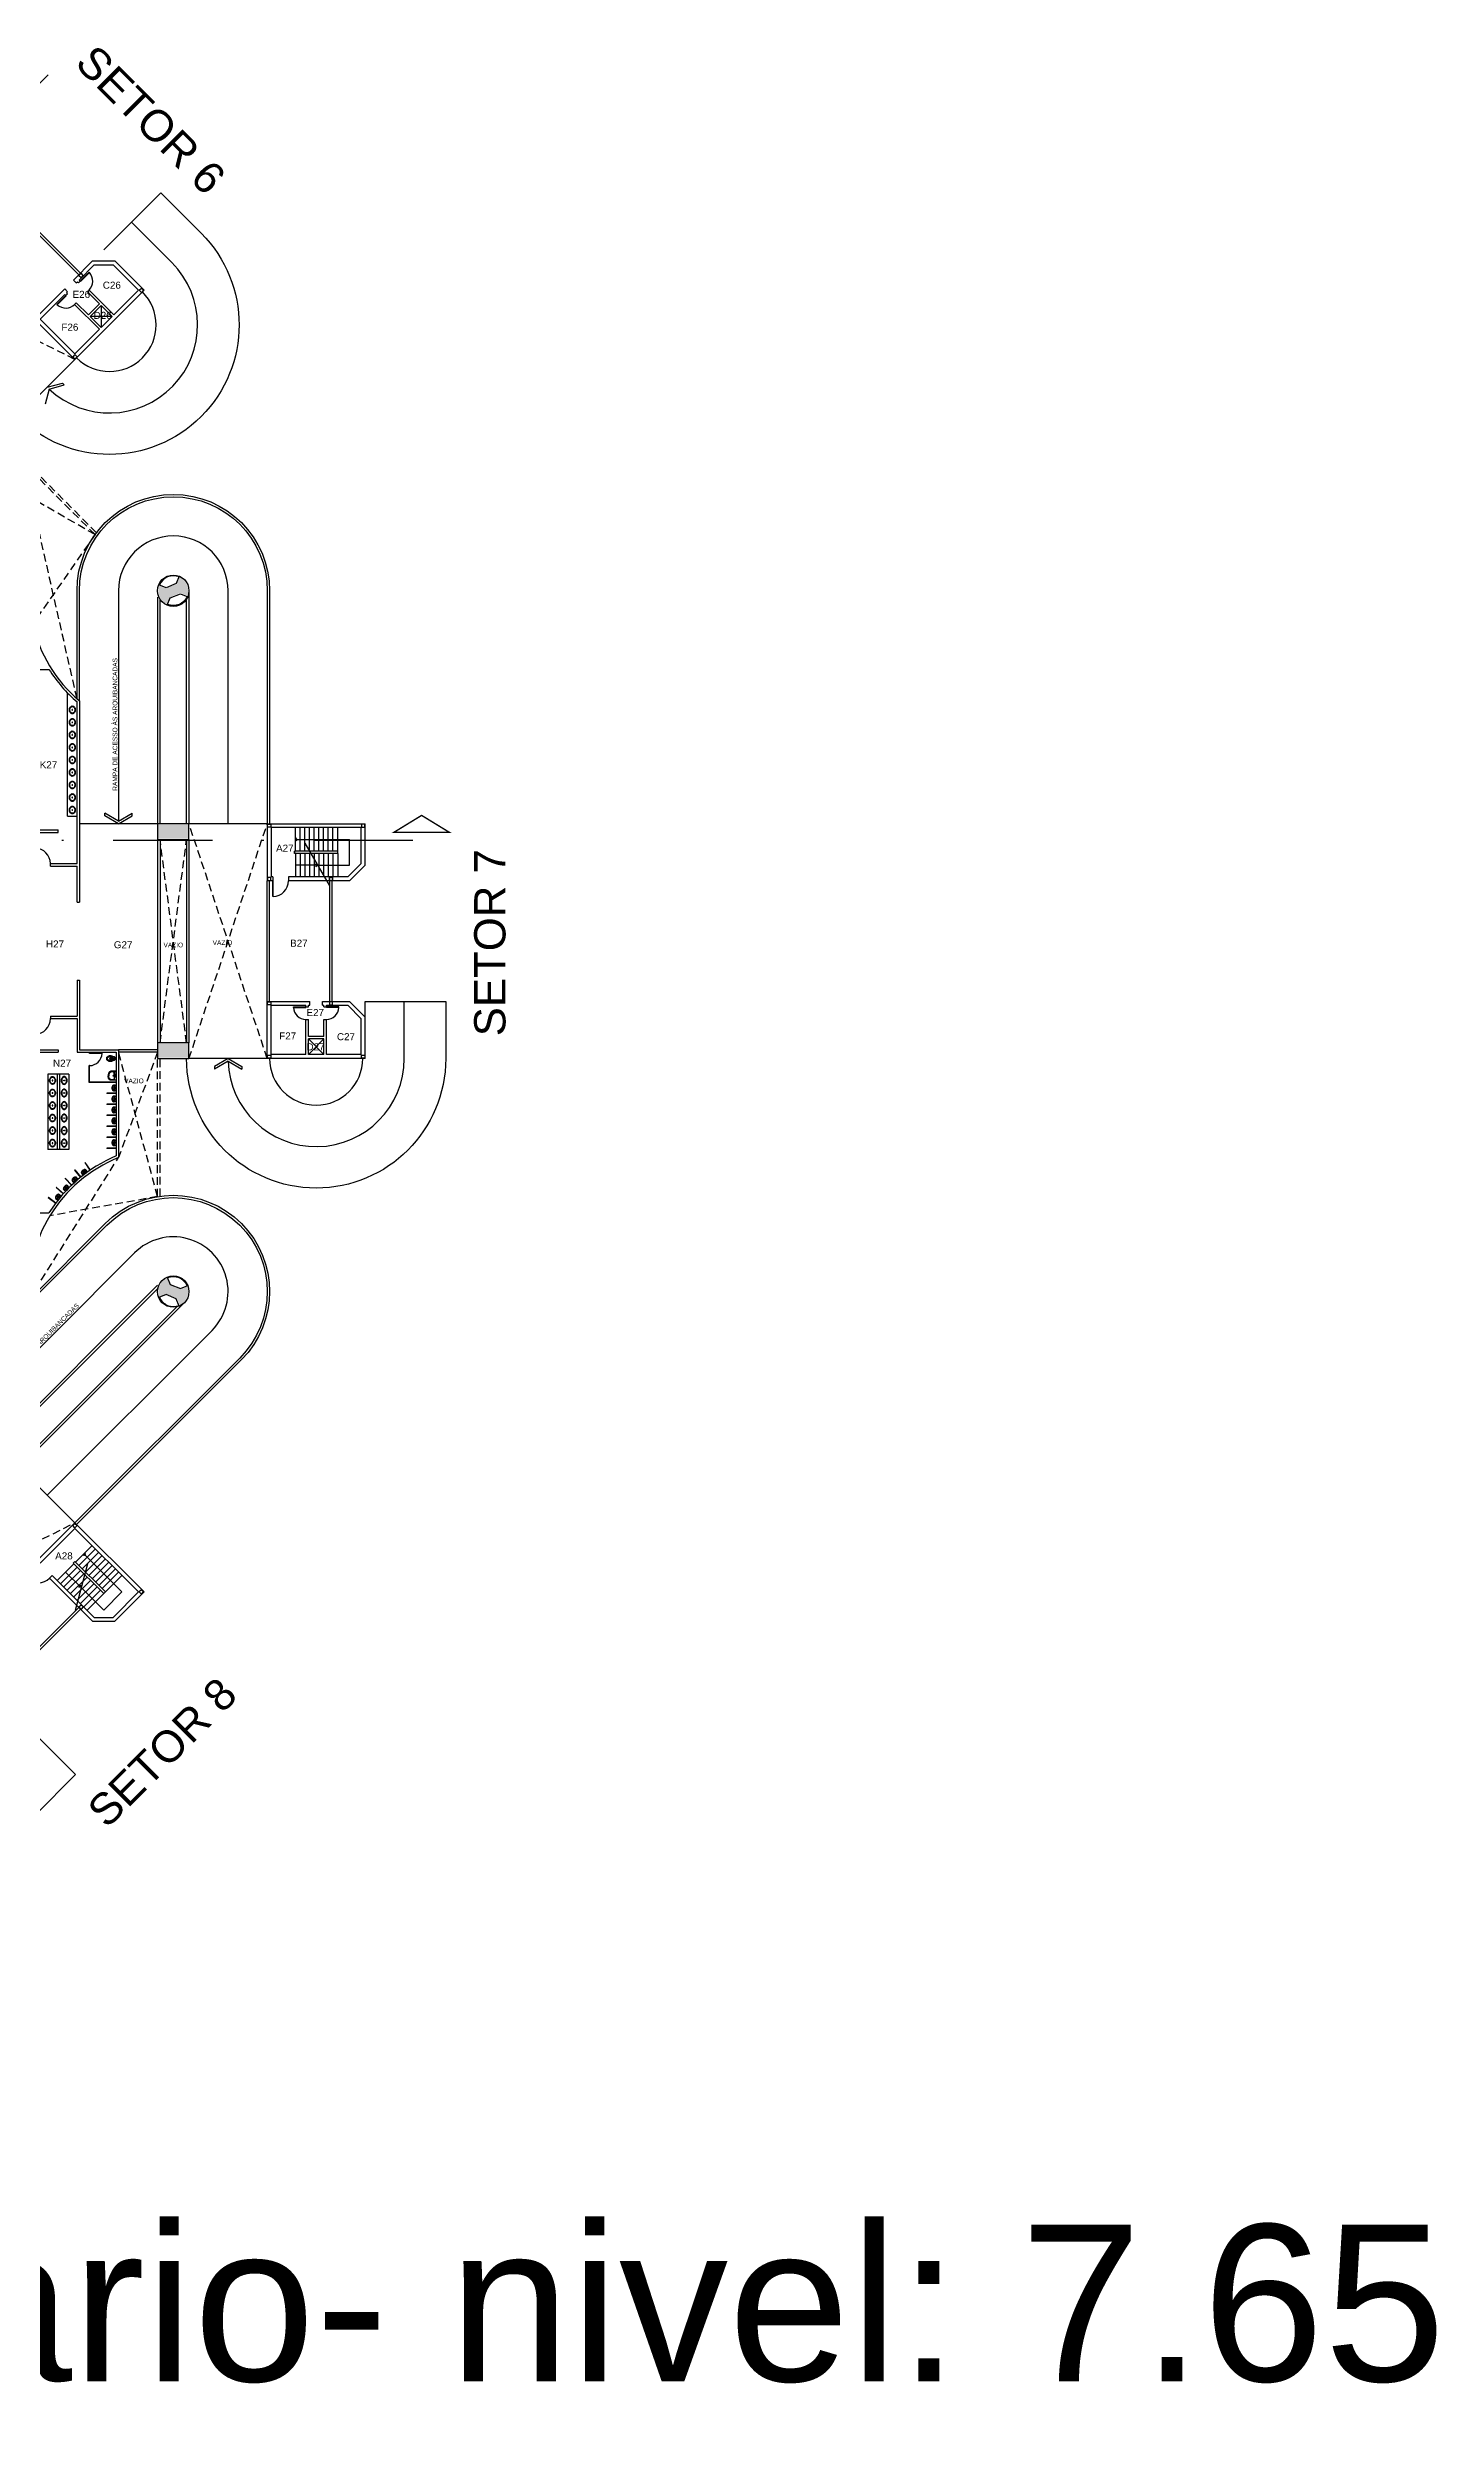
# Model space of a CAD drawing. Extents: x 964 to 1225, y -27 to 210.
# Drawn here: x 1136 to 1224.8, y 39.6 to 191.7 of the extents above; entities that cross this region are included whole.
import ezdxf

# ---------------------------------------------------------------- set-up
doc = ezdxf.new("R2010")
doc.units = 0
doc.header["$LTSCALE"] = 2
doc.linetypes.add('DASHDOT2', pattern=[12.7, 6.35, -3.175, 0, -3.175])
doc.linetypes.add('HIDDEN', pattern=[0.375, 0.25, -0.125])
for name, color, linetype in [('01', 1, 'CONTINUOUS'), ('06', 6, 'CONTINUOUS'), ('DIVISÓRIAS-ARY', 2, 'CONTINUOUS'), ('ESQUADRIA-ARY', 2, 'CONTINUOUS'), ('HACHURAS-ARY', 9, 'CONTINUOUS'), ('INDIC-CORTE-TBS', 4, 'DASHDOT2'), ('INDICAÇÕES-ARY', 2, 'CONTINUOUS'), ('L_DECA', 7, 'CONTINUOUS'), ('MOBILIÁRIO-ARY', 7, 'CONTINUOUS'), ('PAREDE-ALTA-ARY', 1, 'CONTINUOUS'), ('PAREDE-BAIXA-ARY', 2, 'CONTINUOUS'), ('PEÇAS-SANIT-ARY', 7, 'CONTINUOUS'), ('PILAR-RED-ARY', 5, 'CONTINUOUS'), ('PILARES-PRINC-ARY', 5, 'CONTINUOUS'), ('PILARES-SECUND-ARY', 5, 'CONTINUOUS'), ('RAMPA-ARY', 2, 'CONTINUOUS'), ('RAMPA-INT-ARY', 7, 'CONTINUOUS'), ('RAMPA-PROJ-ARY', 7, 'HIDDEN'), ('TEXTO-PB-COR-ARY', 12, 'CONTINUOUS'), ('TEXTOG-EP-ARY', 11, 'CONTINUOUS')]:
    doc.layers.add(name, color=color, linetype=linetype)
doc.styles.add('ARIAL', font='arial.ttf', dxfattribs={"height": 0.5})
doc.styles.add('REGUA60', font='arial.ttf')

# ---------------------------------------------------------------- blocks, each defined once
blk = doc.blocks.new('CUB01')
at = {"layer": 'L_DECA'}
blk.add_lwpolyline([(-25, -19, 0.124977), (-23, -26, 0.105809), (-17, -32, 0.086634), (-10, -36, 0.076682), (0, -37, 0.076682), (10, -36, 0.086634), (17, -32, 0.105809), (23, -26, 0.124977), (25, -19, 0.124977), (23, -12, 0.105809), (17, -5, 0.086634), (10, -1, 0.076682), (0, 0, 0.076682), (-10, -1, 0.086634), (-17, -5, 0.105809), (-23, -12, 0.124977)], format="xyb", close=True, dxfattribs=at)
at = {"layer": 'L_DECA', "color": 1}
blk.add_lwpolyline([(0, -3, 0.074123), (-8, -4, 0.084852), (-15, -7, 0.106323), (-20, -13, 0.128843), (-21, -19, 0.128843), (-20, -24, 0.106323), (-15, -30, 0.084852), (-8, -33, 0.074123), (0, -34, 0.074123), (9, -33, 0.084852), (15, -30, 0.106323), (20, -24, 0.128843), (22, -19, 0.128843), (20, -13, 0.106323), (15, -7, 0.084852), (9, -4, 0.074123)], format="xyb", close=True, dxfattribs=at)
for radius in [2.25, 1.06]:
    blk.add_circle((0, -19), radius, dxfattribs=at)
blk = doc.blocks.new('RAV10')
at = {"layer": 'L_DECA'}
blk.add_lwpolyline([(5, -13), (8, -13), (8, -13), (9, -13), (9, -13), (10, -14), (10, -14), (10, -14), (10, -14), (10, -14), (10, -14), (10, -14), (10, -14), (12, -18), (12, -18), (12, -19), (13, -19), (13, -20), (13, -20), (13, -20), (14, -21), (14, -21), (14, -22), (15, -22), (15, -23), (15, -23), (15, -24), (16, -24), (16, -24), (16, -25), (16, -26), (17, -26), (17, -27), (17, -28), (18, -29), (18, -29), (18, -30), (18, -30), (18, -31), (19, -33), (19, -34), (19, -35), (19, -36), (19, -38), (19, -39), (19, -40), (19, -40), (19, -42), (19, -43), (18, -44), (18, -46), (17, -47), (17, -48), (16, -49), (16, -50), (16, -50), (15, -51), (15, -52), (14, -53), (13, -54), (13, -55), (12, -56), (11, -56), (10, -57), (10, -57), (9, -58), (8, -59), (7, -59), (5, -60), (4, -60), (3, -60), (1, -60), (0, -61), (0, -61), (-1, -60), (-3, -60), (-4, -60), (-5, -60), (-7, -59), (-8, -59), (-9, -58), (-10, -57), (-10, -57), (-11, -56), (-12, -56), (-12, -55), (-13, -54), (-14, -53), (-15, -52), (-15, -51), (-16, -50), (-16, -50), (-16, -49), (-17, -48), (-17, -47), (-18, -46), (-18, -44), (-19, -43), (-19, -42), (-19, -40), (-19, -40), (-19, -39), (-19, -38), (-19, -36), (-19, -35), (-19, -34), (-19, -33), (-18, -31), (-18, -30), (-18, -30), (-18, -29), (-17, -29), (-17, -28), (-17, -27), (-17, -26), (-16, -26), (-16, -25), (-15, -24), (-15, -24), (-15, -24), (-15, -23), (-15, -23), (-14, -22), (-14, -22), (-14, -21), (-14, -21), (-13, -20), (-13, -20), (-13, -20), (-13, -19), (-12, -19), (-12, -18), (-10, -14), (-10, -14), (-10, -14), (-10, -14), (-10, -14), (-10, -14), (-10, -14), (-10, -14), (-10, -14), (-9, -13), (-9, -13), (-8, -13), (-5, -13)], dxfattribs=at)
at = {"layer": 'L_DECA', "color": 1}
for points in [[(12, -18), (13, -20), (13, -20), (14, -21), (14, -21), (14, -22), (14, -22), (15, -23), (15, -23), (15, -24), (15, -24), (15, -24), (16, -25), (16, -26), (16, -26), (17, -27), (17, -28), (17, -29), (17, -29), (18, -30), (18, -30), (18, -31), (18, -33), (18, -34), (18, -35), (19, -36), (19, -38), (18, -39), (18, -40), (18, -40), (18, -42), (18, -43), (18, -44), (17, -46), (17, -47), (16, -48), (16, -49), (15, -50), (15, -50), (14, -51), (14, -52), (13, -53), (13, -53), (12, -54), (12, -55), (11, -56), (10, -56), (10, -56), (9, -57), (8, -58), (7, -58), (5, -59), (4, -59), (3, -60), (1, -60), (0, -60), (0, -60), (-1, -60), (-3, -60), (-4, -59), (-5, -59), (-7, -58), (-8, -58), (-9, -57), (-10, -56), (-10, -56), (-11, -56), (-11, -55), (-12, -54), (-13, -53), (-13, -53), (-14, -52), (-14, -51), (-15, -50), (-15, -50), (-16, -49), (-16, -48), (-17, -47), (-17, -46), (-18, -44), (-18, -43), (-18, -42), (-18, -40), (-18, -40), (-18, -39), (-18, -38), (-18, -36), (-18, -35), (-18, -34), (-18, -33), (-18, -31), (-18, -30), (-18, -30), (-17, -29), (-17, -29), (-17, -28), (-16, -27), (-16, -26), (-16, -26), (-16, -25), (-15, -24), (-15, -24), (-15, -24), (-15, -23), (-15, -23), (-14, -22), (-14, -22), (-14, -21), (-13, -21), (-13, -20), (-12, -18)], [(-13, -30), (-13, -30), (-12, -29), (-12, -28), (-11, -28), (-11, -27), (-10, -26), (-9, -26), (-8, -25), (-8, -24), (-7, -24), (-6, -24), (-5, -23), (-4, -23), (-3, -23), (-2, -22), (-1, -22), (0, -22), (0, -22), (1, -22), (2, -22), (3, -23), (4, -23), (5, -23), (6, -24), (7, -24), (8, -24), (8, -25), (9, -26), (10, -26), (11, -27), (11, -28), (12, -28), (12, -29), (13, -30), (13, -30), (14, -31), (14, -33), (14, -34), (15, -35), (15, -36), (15, -38), (15, -39), (14, -40), (14, -40), (14, -42), (14, -43), (13, -44), (13, -46), (12, -47), (12, -48), (11, -49), (10, -50), (10, -50), (9, -52), (8, -53), (7, -54), (6, -55), (5, -55), (3, -56), (2, -56), (0, -56), (0, -56), (-2, -56), (-3, -56), (-4, -55), (-6, -55), (-7, -54), (-8, -53), (-9, -52), (-10, -50), (-10, -50), (-11, -49), (-12, -48), (-12, -47), (-13, -46), (-13, -44), (-14, -43), (-14, -42), (-14, -40), (-14, -40), (-15, -39), (-15, -38), (-15, -36), (-15, -35), (-14, -34), (-14, -33), (-13, -31), (-13, -30)], [(-12, -30), (-12, -30), (-12, -29), (-11, -29), (-10, -28), (-10, -27), (-9, -27), (-8, -26), (-8, -25), (-7, -25), (-6, -25), (-5, -24), (-5, -24), (-4, -24), (-3, -23), (-2, -23), (-1, -23), (0, -23), (0, -23), (1, -23), (2, -23), (3, -23), (4, -24), (5, -24), (5, -24), (6, -25), (7, -25), (8, -25), (8, -26), (9, -27), (10, -27), (10, -28), (11, -29), (12, -29), (12, -30), (12, -30), (13, -31), (13, -33), (14, -34), (14, -35), (14, -36), (14, -38), (14, -39), (14, -40), (14, -40), (14, -42), (13, -43), (13, -44), (12, -46), (12, -47), (11, -48), (10, -49), (10, -50), (10, -50), (9, -52), (8, -53), (7, -53), (5, -54), (4, -55), (3, -55), (1, -56), (0, -56), (0, -56), (-1, -56), (-3, -55), (-4, -55), (-5, -54), (-7, -53), (-8, -53), (-9, -52), (-10, -50), (-10, -50), (-10, -49), (-11, -48), (-12, -47), (-12, -46), (-13, -44), (-13, -43), (-13, -42), (-14, -40), (-14, -40), (-14, -39), (-14, -38), (-14, -36), (-14, -35), (-14, -34), (-13, -33), (-13, -31), (-12, -30)], [(-8, -9), (-8, -10), (-8, -11), (-9, -11), (-9, -12), (-9, -13)], [(-5, -13), (-5, -10), (-5, -8), (-5, -8), (-5, -8), (-5, -7), (-6, -7), (-6, -8), (-6, -8), (-6, -8), (-7, -9), (-8, -9)], [(5, -9), (5, -9), (5, -8), (4, -8), (3, -8), (0, -8), (-3, -8), (-3, -8), (-4, -8), (-5, -8), (-5, -9), (-5, -10)], [(5, -13), (5, -13), (4, -13), (4, -13), (4, -12), (4, -12), (4, -11), (4, -11), (4, -11), (4, -10), (4, -10), (4, -10), (4, -10), (4, -10), (4, -10), (4, -10), (4, -9), (0, -9), (-4, -9), (-4, -9), (-4, -10), (-4, -10), (-4, -10), (-4, -10), (-4, -10), (-4, -10), (-4, -10), (-4, -11), (-4, -11), (-4, -12), (-4, -12), (-4, -12), (-4, -13), (-4, -13), (-5, -13)], [(-5, -37), (-5, -29), (0, -29)], [(4, -10), (0, -10), (-4, -10)], [(5, -37), (5, -29), (0, -29)], [(5, -13), (5, -10), (5, -8), (5, -8), (5, -8), (5, -7), (6, -7), (6, -8), (6, -8), (6, -8), (7, -9), (8, -9)], [(8, -9), (8, -10), (8, -11), (9, -11), (9, -12), (9, -13)]]:
    blk.add_lwpolyline(points, dxfattribs=at)
at = {"layer": 'L_DECA', "color": 7}
for points in [[(10, -14), (10, -14), (10, -14), (10, -14), (10, -14), (10, -14), (10, -11), (10, -11), (9, -10), (9, -9), (8, -8), (8, -8), (7, -7), (6, -7), (5, -6), (4, -6), (4, -6), (4, -6), (3, -6), (3, -6), (2, -6), (2, -6), (1, -6), (1, -6), (0, -6), (0, -6), (-1, -6), (-1, -6), (-2, -6), (-2, -6), (-2, -6), (-3, -6), (-4, -6), (-4, -6), (-4, -6), (-5, -6), (-6, -7), (-7, -7), (-8, -8), (-8, -8), (-9, -9), (-9, -10), (-10, -11), (-10, -14), (-10, -14), (-10, -14), (-10, -14), (-10, -14), (-10, -14)], [(-5, -13), (0, -13)], [(5, -13), (0, -13)]]:
    blk.add_lwpolyline(points, dxfattribs=at)
at = {"layer": 'L_DECA', "color": 1}
for centre in [(-8, -17), (8, -17)]:
    blk.add_circle(centre, 0.672, dxfattribs=at)
blk.add_arc((0, -37), 4.56, 180, 0, dxfattribs=at)
blk = doc.blocks.new('DUO04')
at = {"layer": 'L_DECA'}
blk.add_line((-28, 0), (28, 0), dxfattribs=at)
at = {"layer": 'L_DECA', "color": 1}
for p, q in [((-27, -10), (-27, 0)), ((27, -10), (27, 0)), ((-27, -10), (0, -10)), ((27, -10), (0, -10))]:
    blk.add_line(p, q, dxfattribs=at)
at = {"layer": 'L_DECA', "color": 7}
for points in [[(-28, 0), (-28, 0), (-29, 0), (-29, 0), (-29, -1), (-29, -1), (-29, -24)], [(28, 0), (28, 0), (29, 0), (29, 0), (29, -1), (29, -1), (29, -24)], [(-29, -24), (-29, -30), (-29, -30), (-29, -32), (-29, -34), (-28, -37), (-27, -39), (-26, -41), (-25, -42), (-23, -44), (-21, -45), (-21, -45), (-20, -46), (-19, -47), (-18, -47), (-17, -48), (-16, -48), (-15, -49), (-13, -49), (-12, -50), (-11, -50), (-9, -51), (-8, -51), (-7, -51), (-5, -51), (-3, -51), (-1, -51), (0, -51)], [(29, -24), (29, -30), (29, -30), (29, -32), (29, -34), (28, -37), (27, -39), (26, -41), (25, -42), (23, -44), (21, -45), (21, -45), (20, -46), (19, -47), (18, -47), (17, -48), (16, -48), (15, -49), (13, -49), (12, -50), (11, -50), (9, -51), (8, -51), (7, -51), (5, -51), (3, -51), (1, -51), (0, -51)]]:
    blk.add_lwpolyline(points, dxfattribs=at)
at = {"layer": 'L_DECA', "color": 1}
for points in [[(-27, -10), (-27, -10), (-27, -10), (-28, -11), (-28, -11), (-29, -12), (-29, -13), (-29, -14), (-29, -15), (-29, -17)], [(0, -12), (0, -12), (-1, -12), (-1, -12), (-1, -12), (-2, -12), (-2, -12), (-3, -12), (-4, -12), (-5, -12), (-8, -12), (-9, -12), (-9, -12), (-10, -12), (-11, -12), (-11, -12), (-12, -12), (-13, -12), (-13, -12), (-14, -12), (-15, -12), (-16, -13), (-17, -13), (-18, -13), (-19, -13), (-20, -13), (-21, -14), (-21, -14), (-22, -14), (-23, -15), (-23, -15), (-24, -16), (-24, -17), (-25, -18), (-25, -19), (-25, -20), (-25, -20), (-25, -22), (-25, -23), (-25, -24)], [(-25, -24), (-25, -27), (-25, -30), (-25, -30), (-25, -31), (-25, -33), (-24, -35), (-24, -36), (-23, -38), (-22, -39), (-20, -40), (-19, -41), (-19, -41), (-18, -42), (-17, -43), (-16, -43), (-15, -44), (-14, -44), (-13, -45), (-12, -45), (-11, -46), (-10, -46), (-9, -46), (-7, -47), (-5, -47), (-3, -47), (-2, -47), (-1, -47), (0, -47)], [(0, -12), (0, -12), (1, -12), (1, -12), (1, -12), (2, -12), (2, -12), (3, -12), (4, -12), (5, -12), (8, -12), (9, -12), (9, -12), (10, -12), (11, -12), (11, -12), (12, -12), (13, -12), (13, -12), (14, -12), (15, -12), (16, -13), (17, -13), (18, -13), (19, -13), (20, -13), (21, -14), (21, -14), (22, -14), (23, -15), (23, -15), (24, -16), (24, -17), (25, -18), (25, -19), (25, -20), (25, -20), (25, -22), (25, -23), (25, -24)], [(25, -24), (25, -27), (25, -30), (25, -30), (25, -31), (25, -33), (24, -35), (24, -36), (23, -38), (22, -39), (20, -40), (19, -41), (19, -41), (18, -42), (17, -43), (16, -43), (15, -44), (14, -44), (13, -45), (12, -45), (11, -46), (10, -46), (9, -46), (7, -47), (5, -47), (3, -47), (2, -47), (1, -47), (0, -47)], [(27, -10), (27, -10), (27, -10), (28, -11), (28, -11), (29, -12), (29, -13), (29, -14), (29, -15), (29, -17)]]:
    blk.add_lwpolyline(points, dxfattribs=at)
for centre, radius in [((-9, -5), 1.75), ((0, -5), 1.75), ((0, -17), 2.25), ((0, -17), 0.981), ((8, -5), 1.75)]:
    blk.add_circle(centre, radius, dxfattribs=at)
blk = doc.blocks.new('MIC01')
at = {"layer": 'L_DECA'}
blk.add_line((-10, 0), (10, 0), dxfattribs=at)
at = {"layer": 'L_DECA', "color": 1}
for p, q in [((-5, 0), (-4, -2)), ((5, 0), (4, -2)), ((-4, -2), (0, -2)), ((4, -2), (0, -2))]:
    blk.add_line(p, q, dxfattribs=at)
for points in [[(0, -7, 0.058109), (-7, -8, 0.07175), (-12, -10, 0.106494), (-16, -14, 0.158235), (-17, -17, 0.158235)], [(0, -23, -0.04416), (-5, -23, -0.058504), (-9, -21, -0.100522), (-13, -19, -0.041446), (-14, -17, -0.101301), (-14, -15, -0.003595), (-14, -15)], [(17, -17, 0.158235), (16, -14, 0.106494), (12, -10, 0.07175), (7, -8, 0.058109), (0, -7, 0.058109)], [(0, -23, 0.04416), (5, -23, 0.058504), (9, -21, 0.100522), (13, -19, 0.041446), (14, -17, 0.101301), (14, -15, 0.003595), (14, -15)]]:
    blk.add_lwpolyline(points, format="xyb", dxfattribs=at)
at = {"layer": 'L_DECA'}
blk.add_lwpolyline([(-17, -17, 0.158235), (-16, -21, 0.106494), (-12, -24, 0.07175), (-7, -26, 0.058109), (0, -27, 0.058109), (7, -26, 0.07175), (12, -24, 0.106494), (16, -21, 0.158235), (17, -17, 0.158235)], format="xyb", dxfattribs=at)
at = {"layer": 'L_DECA', "color": 1}
blk.add_lwpolyline([(0, -9, 0.056411), (-6, -10, 0.070161), (-10, -11, 0.106104), (-14, -14, 0.161988), (-15, -17, 0.161988), (-14, -20, 0.106104), (-10, -23, 0.070161), (-6, -24, 0.056411), (0, -25, 0.056411), (6, -24, 0.070161), (10, -23, 0.106104), (14, -20, 0.161988), (15, -17, 0.161988), (14, -14, 0.106104), (10, -11, 0.070161), (6, -10, 0.056411)], format="xyb", close=True, dxfattribs=at)
for centre, radius in [((-2, -15), 0.51), ((-2, -17), 0.51), ((0, -5), 1.76), ((0, -5), 0.844), ((0, -14), 0.51), ((0, -16), 0.51), ((0, -18), 0.51), ((2, -15), 0.51), ((2, -17), 0.51)]:
    blk.add_circle(centre, radius, dxfattribs=at)
at = {"layer": 'L_DECA'}
for centre, start, end in [((-3, -13), 118.7979, 195.9069), ((3, -13), 344.0931, 61.2021)]:
    blk.add_arc(centre, 15.4, start, end, dxfattribs=at)

msp = doc.modelspace()

# ---------------------------------------------------------------- hatches: boundary and pattern name
at = {"layer": 'HACHURAS-ARY', "ltscale": 0.5}
for points in [[(1144.483, 157.822), (1144.304, 157.388), (1143.612, 157.101), (1143.178, 157.281, 0.0852162), (1143.124, 156.964, 0.2890277), (1143.665, 156.107), (1143.844, 156.541), (1144.536, 156.827), (1144.97, 156.647, 0.0852162), (1145.024, 156.964, 0.2890277)], [(1145.024, 142.027), (1143.124, 142.027), (1143.124, 141.127), (1145.024, 141.127)], [(1145.024, 128.027), (1143.124, 128.027), (1143.124, 127.127), (1145.024, 127.127)], [(1145.024, 112.19, 0.0852162), (1144.97, 112.507), (1144.536, 112.327), (1143.844, 112.614), (1143.665, 113.048, 0.2890277), (1143.124, 112.19, 0.0852162), (1143.178, 111.873), (1143.612, 112.053), (1144.304, 111.767), (1144.483, 111.333, 0.2890277)]]:
    msp.add_hatch(color=256, dxfattribs=at).paths.add_polyline_path(points)

# ---------------------------------------------------------------- linework, layer by layer
at = {"layer": '01', "ltscale": 0.5}
for p, q in [((1138.02, 176.63), (1137.949, 176.701)), ((1138.126, 176.736), (1138.055, 176.807)), ((1137.207, 175.817), (1137.136, 175.888)), ((1137.313, 175.923), (1137.242, 175.994)), ((1139.363, 173.66), (1137.772, 175.251)), ((1138.656, 174.58), (1137.878, 175.357)), ((1139.363, 175.287), (1138.585, 176.065)), ((1140.282, 174.58), (1138.691, 176.171)), ((1140.176, 174.474), (1139.469, 175.181)), ((1139.469, 173.766), (1138.762, 174.474)), ((1152.549, 130.377), (1152.549, 130.477)), ((1152.549, 127.327), (1152.549, 129.577)), ((1152.699, 130.377), (1152.699, 130.477)), ((1152.699, 128.477), (1152.699, 129.577)), ((1153.699, 130.377), (1153.699, 130.477)), ((1153.699, 128.477), (1153.699, 129.577)), ((1153.849, 130.377), (1153.849, 130.477)), ((1153.849, 127.327), (1153.849, 129.577)), ((1152.699, 127.327), (1152.699, 128.327)), ((1153.699, 127.327), (1153.699, 128.327))]:
    msp.add_line(p, q, dxfattribs=at)
at = {"layer": '06', "ltscale": 0.5}
for p, q in [((1151.874, 141.077), (1151.973, 141.176)), ((1151.874, 141.077), (1151.973, 140.978)), ((1153.247, 139.427), (1153.148, 139.526)), ((1153.247, 139.427), (1153.148, 139.328)), ((1138.356, 95.441), (1138.356, 95.301)), ((1138.356, 95.441), (1138.496, 95.441)), ((1138.16, 93.303), (1138.02, 93.303)), ((1138.16, 93.303), (1138.16, 93.443))]:
    msp.add_line(p, q, dxfattribs=at)
at = {"layer": 'DIVISÓRIAS-ARY'}
for p, q in [((1138.691, 177.302), (1138.126, 176.736)), ((1138.126, 176.736), (1138.147, 176.715)), ((1138.712, 177.28), (1138.147, 176.715)), ((1138.712, 177.28), (1138.691, 177.302)), ((1136.641, 175.252), (1137.207, 175.817)), ((1136.662, 175.231), (1136.641, 175.252)), ((1136.662, 175.231), (1137.228, 175.796)), ((1137.207, 175.817), (1137.228, 175.796)), ((1150.424, 137.428), (1150.424, 138.427)), ((1150.454, 138.427), (1150.424, 138.427)), ((1150.454, 137.428), (1150.454, 138.427)), ((1150.454, 137.428), (1150.424, 137.428)), ((1151.75, 130.377), (1152.549, 130.377)), ((1151.75, 130.347), (1151.75, 130.377)), ((1151.75, 130.347), (1152.549, 130.347)), ((1152.549, 130.377), (1152.549, 130.347)), ((1153.849, 130.377), (1153.849, 130.347)), ((1154.648, 130.377), (1153.849, 130.377)), ((1154.648, 130.347), (1153.849, 130.347)), ((1154.648, 130.347), (1154.648, 130.377)), ((1138.694, 127.427), (1138.694, 127.477)), ((1139.523, 127.427), (1138.694, 127.427)), ((1138.694, 125.547), (1138.694, 126.627)), ((1138.724, 126.627), (1138.694, 126.627)), ((1138.724, 127.427), (1138.724, 127.477)), ((1138.724, 127.427), (1138.724, 127.397)), ((1139.523, 127.397), (1138.724, 127.397)), ((1138.724, 125.577), (1138.724, 126.627)), ((1139.523, 127.397), (1139.523, 127.427)), ((1140.424, 125.547), (1138.694, 125.547)), ((1140.424, 125.577), (1138.724, 125.577)), ((1139.824, 124.857), (1139.824, 124.837)), ((1140.424, 124.857), (1139.824, 124.857)), ((1140.424, 124.837), (1139.824, 124.837)), ((1139.824, 124.157), (1139.824, 124.137)), ((1140.424, 124.157), (1139.824, 124.157)), ((1140.424, 124.137), (1139.824, 124.137)), ((1140.424, 123.457), (1139.824, 123.457)), ((1139.824, 123.457), (1139.824, 123.437)), ((1140.424, 123.437), (1139.824, 123.437)), ((1139.824, 122.757), (1139.824, 122.737)), ((1140.424, 122.757), (1139.824, 122.757)), ((1140.424, 122.737), (1139.824, 122.737)), ((1140.424, 122.057), (1139.824, 122.057)), ((1139.824, 122.057), (1139.824, 122.037)), ((1140.424, 122.037), (1139.824, 122.037)), ((1138.412, 120.433), (1138.751, 119.938)), ((1138.429, 120.444), (1138.768, 119.949)), ((1139.824, 121.357), (1139.824, 121.337)), ((1140.424, 121.357), (1139.824, 121.357)), ((1140.424, 121.337), (1139.824, 121.337)), ((1136.598, 118.832), (1137.046, 118.433)), ((1136.612, 118.847), (1137.06, 118.448)), ((1137.159, 119.414), (1137.574, 118.98)), ((1137.174, 119.428), (1137.588, 118.994)), ((1137.765, 119.949), (1138.143, 119.483)), ((1137.78, 119.961), (1138.159, 119.496)), ((1136.086, 118.207), (1136.565, 117.845)), ((1136.098, 118.223), (1136.577, 117.861))]:
    msp.add_line(p, q, dxfattribs=at)
at = {"layer": 'DIVISÓRIAS-ARY', "color": 7, "ltscale": 0.5}
for centre, radius, start, end in [((1138.126, 176.736), 0.8, 315, 42.8509), ((1137.207, 175.817), 0.8, 227.1491, 315), ((1150.424, 138.427), 1, 271.71913, 360), ((1152.549, 130.377), 0.8, 182.1491, 270), ((1153.849, 130.377), 0.8, 270, 357.8509), ((1135.456, 94.592), 1, 226.71913, 315)]:
    msp.add_arc(centre, radius, start, end, dxfattribs=at)
at = {"layer": 'DIVISÓRIAS-ARY'}
for start, end in [(124.37028, 124.48487), (138.26502, 138.37961), (133.63344, 133.74803), (129.00186, 129.11645), (142.8966, 143.01119)]:
    msp.add_arc((1144.074, 112.19), 10, start, end, dxfattribs=at)
at = {"layer": 'ESQUADRIA-ARY', "color": 7, "ltscale": 0.5}
msp.add_arc((1138.724, 127.427), 0.8, 270, 357.8509, dxfattribs=at)
at = {"layer": 'INDIC-CORTE-TBS', "ltscale": 0.5}
for p, q in [((1034.687, 88.518), (1136.087, 189.917)), ((1089.027, 141.027), (1161.738, 141.027))]:
    msp.add_line(p, q, dxfattribs=at)
at = {"layer": 'INDIC-CORTE-TBS', "linetype": 'Continuous', "ltscale": 0.5, "const_width": 0.0899}
msp.add_lwpolyline([(1158.164, 141.527), (1159.935, 142.61), (1161.707, 141.527)], close=True, dxfattribs=at)
at = {"layer": 'INDICAÇÕES-ARY', "ltscale": 0.5}
for p, q in [((1139.469, 175.181), (1139.469, 173.766)), ((1140.176, 174.474), (1138.762, 174.474)), ((1151.874, 141.077), (1155.324, 141.077)), ((1155.324, 139.427), (1155.324, 141.077)), ((1153.247, 139.427), (1151.874, 139.427)), ((1153.312, 139.427), (1155.324, 139.427)), ((1153.699, 128.327), (1152.699, 127.327)), ((1153.699, 127.327), (1152.699, 128.327)), ((1138.356, 95.441), (1140.795, 93.001)), ((1138.16, 93.303), (1137.189, 94.274)), ((1138.206, 93.257), (1139.628, 91.835)), ((1139.628, 91.835), (1140.795, 93.001))]:
    msp.add_line(p, q, dxfattribs=at)
at = {"layer": 'INDICAÇÕES-ARY'}
for p, q in [((1154.042, 138.163), (1152.504, 140.827)), ((1137.828, 91.847), (1138.624, 94.819))]:
    msp.add_line(p, q, dxfattribs=at)
at = {"layer": 'MOBILIÁRIO-ARY'}
for p, q in [((1137.324, 142.553), (1137.324, 150.422)), ((1137.324, 142.553), (1137.924, 142.553)), ((1136.054, 126.077), (1136.054, 121.277)), ((1136.654, 126.077), (1136.054, 126.077)), ((1137.404, 126.077), (1136.804, 126.077)), ((1137.404, 126.077), (1137.404, 121.277)), ((1136.654, 121.277), (1136.054, 121.277)), ((1137.404, 121.277), (1136.804, 121.277))]:
    msp.add_line(p, q, dxfattribs=at)
at = {"layer": 'PAREDE-ALTA-ARY'}
for p, q in [((1138.037, 177.143), (1132.593, 182.588)), ((1138.143, 177.249), (1132.699, 182.694)), ((1137.702, 176.807), (1138.921, 178.027)), ((1138.921, 178.027), (1140.335, 178.027)), ((1142.209, 176.153), (1140.335, 178.027)), ((1137.878, 176.63), (1137.702, 176.807)), ((1137.878, 176.63), (1137.949, 176.701)), ((1138.02, 176.63), (1138.126, 176.736)), ((1138.055, 176.807), (1139.025, 177.777)), ((1139.025, 177.777), (1140.232, 177.777)), ((1141.856, 176.153), (1140.232, 177.777)), ((1135.209, 174.314), (1137.136, 176.241)), ((1135.563, 174.314), (1137.136, 175.888)), ((1137.313, 176.065), (1137.136, 176.241)), ((1137.207, 175.817), (1137.313, 175.923)), ((1137.242, 175.994), (1137.313, 176.065)), ((1137.772, 175.251), (1137.878, 175.357)), ((1142.209, 176.153), (1137.79, 171.734)), ((1138.585, 176.065), (1138.691, 176.171)), ((1139.363, 175.287), (1138.656, 174.58)), ((1139.469, 175.181), (1138.762, 174.474)), ((1141.856, 176.153), (1140.282, 174.58)), ((1137.79, 171.734), (1135.209, 174.314)), ((1137.79, 172.087), (1135.563, 174.314)), ((1139.363, 173.66), (1137.79, 172.087)), ((1140.176, 174.474), (1139.469, 173.766)), ((1133.424, 151.94), (1136.129, 151.94)), ((1137.924, 139.527), (1137.924, 149.855)), ((1138.074, 149.924), (1138.074, 137.077)), ((1133.424, 141.677), (1136.724, 141.677)), ((1135.124, 141.527), (1136.724, 141.527)), ((1136.724, 141.527), (1136.724, 141.677)), ((1150.074, 142.077), (1156.324, 142.077)), ((1150.074, 142.077), (1150.074, 138.427)), ((1156.074, 141.827), (1150.324, 141.827)), ((1150.324, 141.827), (1150.324, 138.677)), ((1156.074, 139.531), (1156.074, 141.827)), ((1156.324, 139.427), (1156.324, 142.077)), ((1151.824, 140.177), (1151.824, 140.327)), ((1154.574, 140.327), (1151.824, 140.327)), ((1151.824, 140.327), (1151.824, 140.177)), ((1154.574, 140.327), (1151.824, 140.327)), ((1154.574, 140.177), (1151.824, 140.177)), ((1154.574, 140.177), (1151.824, 140.177)), ((1154.574, 140.177), (1154.574, 140.327)), ((1154.574, 140.177), (1154.574, 140.327)), ((1136.224, 139.527), (1137.924, 139.527)), ((1136.224, 139.377), (1136.224, 139.527)), ((1136.224, 139.377), (1137.924, 139.377)), ((1137.924, 137.077), (1137.924, 139.377)), ((1150.424, 138.427), (1150.074, 138.427)), ((1150.424, 138.677), (1150.324, 138.677)), ((1150.424, 138.677), (1150.424, 138.427)), ((1155.22, 138.677), (1151.424, 138.677)), ((1151.424, 138.677), (1151.424, 138.427)), ((1155.324, 138.427), (1151.424, 138.427)), ((1154.074, 130.727), (1154.074, 138.427)), ((1154.224, 130.727), (1154.224, 138.427)), ((1155.22, 138.677), (1156.074, 139.531)), ((1155.324, 138.427), (1156.324, 139.427)), ((1137.924, 137.077), (1138.074, 137.077)), ((1137.924, 132.077), (1138.074, 132.077)), ((1137.924, 132.077), (1137.924, 129.777)), ((1138.074, 132.077), (1138.074, 127.627)), ((1136.224, 129.777), (1136.224, 129.627)), ((1136.224, 129.777), (1137.924, 129.777)), ((1136.224, 129.627), (1137.924, 129.627)), ((1137.924, 129.627), (1137.924, 127.477)), ((1150.074, 127.077), (1150.074, 130.727)), ((1150.074, 130.727), (1152.799, 130.727)), ((1150.324, 127.327), (1150.324, 130.477)), ((1150.324, 130.477), (1152.549, 130.477)), ((1152.549, 130.377), (1152.699, 130.377)), ((1152.549, 129.577), (1152.699, 129.577)), ((1152.699, 130.477), (1152.799, 130.477)), ((1152.799, 130.477), (1152.799, 130.727)), ((1153.599, 130.727), (1155.324, 130.727)), ((1153.599, 130.477), (1153.599, 130.727)), ((1153.599, 130.477), (1153.699, 130.477)), ((1153.699, 130.377), (1153.849, 130.377)), ((1153.699, 129.577), (1153.849, 129.577)), ((1153.849, 130.477), (1155.22, 130.477)), ((1155.22, 130.477), (1156.074, 129.624)), ((1155.324, 130.727), (1156.324, 129.727)), ((1156.074, 127.327), (1156.074, 129.624)), ((1156.324, 127.077), (1156.324, 129.727)), ((1153.699, 128.477), (1152.699, 128.477)), ((1153.699, 128.327), (1152.699, 128.327)), ((1133.424, 127.477), (1136.724, 127.477)), ((1135.124, 127.627), (1136.724, 127.627)), ((1136.724, 127.627), (1136.724, 127.477)), ((1137.924, 127.477), (1140.424, 127.477)), ((1138.074, 127.627), (1140.574, 127.627)), ((1140.424, 127.477), (1140.424, 120.853)), ((1140.574, 127.627), (1140.574, 120.752)), ((1156.324, 127.077), (1150.074, 127.077)), ((1152.549, 127.327), (1150.324, 127.327)), ((1153.699, 127.327), (1152.699, 127.327)), ((1156.074, 127.327), (1153.849, 127.327)), ((1133.424, 117.214), (1136.129, 117.214)), ((1137.79, 97.421), (1135.209, 94.84)), ((1137.79, 97.421), (1142.209, 93.001)), ((1137.79, 97.067), (1135.563, 94.84)), ((1141.856, 93.001), (1137.79, 97.067)), ((1137.684, 94.84), (1137.79, 94.946)), ((1139.628, 92.895), (1137.684, 94.84)), ((1139.734, 93.001), (1137.79, 94.946)), ((1136.34, 94.062), (1136.164, 93.885)), ((1138.921, 91.128), (1136.164, 93.885)), ((1139.025, 91.378), (1136.34, 94.062)), ((1139.628, 92.895), (1139.734, 93.001)), ((1140.232, 91.378), (1141.856, 93.001)), ((1140.335, 91.128), (1142.209, 93.001)), ((1132.593, 86.567), (1138.037, 92.012)), ((1132.699, 86.461), (1138.143, 91.905)), ((1139.025, 91.378), (1140.232, 91.378)), ((1138.921, 91.128), (1140.335, 91.128))]:
    msp.add_line(p, q, dxfattribs=at)
for centre, radius, start, end in [((1144.074, 156.964), 9.25, 157.23327, 229.56021), ((1144.074, 156.964), 9.4, 212.30592, 229.13679), ((1144.074, 112.19), 9.25, 112.23327, 184.56021), ((1144.074, 112.19), 9.4, 112.84863, 147.69408)]:
    msp.add_arc(centre, radius, start, end, dxfattribs=at)
at = {"layer": 'PAREDE-BAIXA-ARY'}
for p, q in [((1143.074, 156.55), (1143.074, 142.077)), ((1143.224, 142.077), (1143.224, 156.437)), ((1150.074, 142.077), (1145.074, 142.077)), ((1143.074, 141.077), (1143.074, 128.077)), ((1143.224, 141.077), (1143.224, 128.077)), ((1144.924, 141.077), (1144.924, 128.077)), ((1145.074, 141.077), (1145.074, 128.077)), ((1150.074, 130.727), (1150.074, 138.427)), ((1150.224, 130.727), (1150.224, 138.427)), ((1143.074, 127.627), (1140.574, 127.627)), ((1143.074, 127.477), (1140.574, 127.477)), ((1136.654, 126.077), (1136.654, 121.277)), ((1136.804, 126.077), (1136.654, 126.077)), ((1136.804, 126.077), (1136.804, 121.277)), ((1136.804, 121.277), (1136.654, 121.277)), ((1143.074, 112.604), (1132.84, 102.371)), ((1132.946, 102.265), (1143.1, 112.419)), ((1137.79, 97.421), (1134.254, 100.956))]:
    msp.add_line(p, q, dxfattribs=at)
at = {"layer": 'PEÇAS-SANIT-ARY', "ltscale": 0.5}
for centre, start, end in [((1135.224, 139.527), 360, 88.28087), ((1135.224, 129.627), 271.71913, 0)]:
    msp.add_arc(centre, 1, start, end, dxfattribs=at)
at = {"layer": 'PILAR-RED-ARY'}
for points in [[(1144.457, 157.888), (1144.265, 157.426), (1143.612, 157.156), (1143.15, 157.347)], [(1143.691, 156.04), (1143.883, 156.502), (1144.536, 156.773), (1144.998, 156.582)], [(1143.691, 113.114), (1143.883, 112.652), (1144.536, 112.382), (1144.998, 112.573)], [(1144.457, 111.266), (1144.265, 111.728), (1143.612, 111.999), (1143.15, 111.808)]]:
    msp.add_lwpolyline(points, dxfattribs=at)
for points in [[(1144.952, 156.601, -0.4142136), (1143.71, 156.086, -0.4142136)], [(1144.952, 112.554, 0.4142136), (1143.71, 113.068, 0.4142136)]]:
    msp.add_lwpolyline(points, format="xyb", dxfattribs=at)
for centre in [(1144.074, 156.964), (1144.074, 112.19)]:
    msp.add_circle(centre, 1, dxfattribs=at)
for centre, start, end in [((1144.074, 156.964), 67.5, 157.5), ((1144.074, 112.19), 202.5, 292.5)]:
    msp.add_arc(centre, 0.95, start, end, dxfattribs=at)
at = {"layer": 'PILARES-PRINC-ARY'}
for points in [[(1145.074, 141.077), (1145.074, 142.077), (1143.074, 142.077), (1143.074, 141.077)], [(1145.074, 127.077), (1145.074, 128.077), (1143.074, 128.077), (1143.074, 127.077)]]:
    msp.add_lwpolyline(points, close=True, dxfattribs=at)
at = {"layer": 'PILARES-SECUND-ARY'}
for points in [[(1138.32, 177.108), (1138.179, 177.249), (1138.037, 177.108), (1138.179, 176.966)], [(1142.033, 176.294), (1142.174, 176.153), (1142.033, 176.012), (1141.891, 176.153)], [(1137.648, 171.91), (1137.79, 171.769), (1137.931, 171.91), (1137.79, 172.052)], [(1150.099, 141.852), (1150.099, 142.052), (1150.299, 142.052), (1150.299, 141.852)], [(1156.299, 141.852), (1156.299, 142.052), (1156.099, 142.052), (1156.099, 141.852)], [(1150.099, 138.652), (1150.099, 138.452), (1150.299, 138.452), (1150.299, 138.652)], [(1154.249, 138.652), (1154.249, 138.452), (1154.049, 138.452), (1154.049, 138.652)], [(1150.099, 130.502), (1150.099, 130.702), (1150.299, 130.702), (1150.299, 130.502)], [(1154.249, 130.502), (1154.249, 130.702), (1154.049, 130.702), (1154.049, 130.502)], [(1150.299, 127.302), (1150.299, 127.102), (1150.099, 127.102), (1150.099, 127.302)], [(1156.299, 127.302), (1156.299, 127.102), (1156.099, 127.102), (1156.099, 127.302)], [(1137.648, 97.244), (1137.79, 97.386), (1137.931, 97.244), (1137.79, 97.103)], [(1142.033, 92.86), (1142.174, 93.001), (1142.033, 93.143), (1141.891, 93.001)], [(1138.32, 92.047), (1138.179, 91.905), (1138.037, 92.047), (1138.179, 92.188)]]:
    msp.add_lwpolyline(points, close=True, dxfattribs=at)
at = {"layer": 'RAMPA-ARY'}
msp.add_line((1143.074, 142.077), (1138.074, 142.077), dxfattribs=at)
for points in [[(1137.924, 150.055), (1137.924, 156.964, -1), (1150.224, 156.964), (1150.224, 142.077)], [(1138.074, 149.924), (1138.074, 156.964, -1), (1150.074, 156.964), (1150.074, 142.077)], [(1134.84, 111.653), (1139.725, 116.539, -1), (1148.423, 107.842), (1137.896, 97.315)], [(1134.853, 111.455), (1139.831, 116.433, -1), (1148.317, 107.948), (1137.79, 97.421)]]:
    msp.add_lwpolyline(points, format="xyb", dxfattribs=at)
for points in [[(1145.074, 156.964), (1145.074, 142.077)], [(1144.924, 142.077), (1144.924, 156.437)], [(1134.148, 101.062), (1144.303, 111.217)], [(1144.781, 111.483), (1134.254, 100.956)]]:
    msp.add_lwpolyline(points, dxfattribs=at)
at = {"layer": 'RAMPA-INT-ARY'}
for p, q in [((1136.146, 169.845), (1135.888, 168.879)), ((1136.024, 169.968), (1136.99, 170.226)), ((1136.146, 169.845), (1137.112, 170.104)), ((1136.99, 170.226), (1137.112, 170.104)), ((1140.574, 142.25), (1139.708, 142.75)), ((1139.708, 142.577), (1139.708, 142.75)), ((1140.574, 142.077), (1139.708, 142.577)), ((1140.574, 142.25), (1141.44, 142.75)), ((1140.574, 142.077), (1141.44, 142.577)), ((1141.44, 142.577), (1141.44, 142.75)), ((1151.874, 140.327), (1151.874, 141.827)), ((1152.174, 140.327), (1152.174, 141.827)), ((1152.474, 140.327), (1152.474, 141.827)), ((1152.774, 140.327), (1152.774, 141.827)), ((1153.074, 140.327), (1153.074, 141.827)), ((1153.374, 140.327), (1153.374, 141.827)), ((1153.674, 140.327), (1153.674, 141.827)), ((1153.974, 140.327), (1153.974, 141.827)), ((1154.274, 140.327), (1154.274, 141.827)), ((1154.574, 140.327), (1154.574, 141.827)), ((1151.874, 140.177), (1151.874, 138.677)), ((1152.174, 140.177), (1152.174, 138.677)), ((1152.474, 140.177), (1152.474, 138.677)), ((1152.774, 140.177), (1152.774, 138.677)), ((1153.074, 140.177), (1153.074, 138.677)), ((1153.074, 140.177), (1153.074, 139.839)), ((1153.374, 140.177), (1153.374, 138.677)), ((1153.374, 140.177), (1153.374, 139.32)), ((1153.674, 140.177), (1153.674, 138.677)), ((1153.974, 140.177), (1153.974, 138.677)), ((1154.274, 140.177), (1154.274, 138.677)), ((1154.574, 140.177), (1154.574, 138.677)), ((1147.577, 127.077), (1146.711, 126.577)), ((1147.577, 126.904), (1146.711, 126.404)), ((1146.711, 126.577), (1146.711, 126.404)), ((1147.577, 127.077), (1148.443, 126.577)), ((1147.577, 126.904), (1148.443, 126.404)), ((1148.443, 126.577), (1148.443, 126.404)), ((1137.825, 94.911), (1138.886, 95.971)), ((1137.719, 94.805), (1136.659, 93.744)), ((1137.931, 94.592), (1136.871, 93.532)), ((1138.143, 94.38), (1137.083, 93.32)), ((1138.037, 94.699), (1139.098, 95.759)), ((1138.25, 94.486), (1139.31, 95.547)), ((1138.462, 94.274), (1139.522, 95.335)), ((1138.674, 94.062), (1139.734, 95.123)), ((1138.886, 93.85), (1139.947, 94.911)), ((1139.098, 93.638), (1140.159, 94.699)), ((1139.31, 93.426), (1140.371, 94.486)), ((1138.356, 94.168), (1137.295, 93.108)), ((1138.568, 93.956), (1137.507, 92.895)), ((1138.78, 93.744), (1137.719, 92.683)), ((1138.992, 93.532), (1137.931, 92.471)), ((1139.204, 93.32), (1138.143, 92.259)), ((1139.416, 93.108), (1138.356, 92.047)), ((1139.628, 92.895), (1138.568, 91.835)), ((1139.522, 93.214), (1140.583, 94.274)), ((1139.734, 93.001), (1140.795, 94.062))]:
    msp.add_line(p, q, dxfattribs=at)
for points in [[(1147.574, 142.077), (1147.574, 156.964, 1), (1140.574, 156.964), (1140.574, 142.25)], [(1136.022, 99.189), (1146.549, 109.715, 1), (1141.599, 114.665), (1131.195, 104.261)]]:
    msp.add_lwpolyline(points, format="xyb", dxfattribs=at)
at = {"layer": 'RAMPA-PROJ-ARY'}
for p, q in [((1137.79, 171.734), (1123.648, 178.805)), ((1139.076, 160.548), (1132.84, 166.784)), ((1139.166, 160.67), (1132.946, 166.89)), ((1139.076, 160.548), (1130.79, 165.299)), ((1139.076, 160.548), (1135.076, 154.821)), ((1137.924, 150.055), (1135.545, 160.544)), ((1145.074, 127.077), (1150.074, 142.077)), ((1150.074, 127.077), (1145.074, 142.077)), ((1143.224, 128.077), (1144.924, 141.077)), ((1144.924, 128.077), (1143.224, 141.077)), ((1143.074, 118.258), (1140.574, 127.477)), ((1143.074, 127.477), (1140.574, 120.752)), ((1143.074, 118.258), (1143.074, 127.077)), ((1143.224, 118.281), (1143.224, 127.077)), ((1134.84, 111.653), (1140.574, 120.752)), ((1143.074, 118.258), (1136.196, 117.038)), ((1123.648, 90.35), (1137.79, 97.421))]:
    msp.add_line(p, q, dxfattribs=at)
at = {"layer": 'RAMPA-PROJ-ARY', "linetype": 'Continuous'}
for p, q in [((1137.79, 171.734), (1134.254, 168.198)), ((1156.324, 129.727), (1156.324, 130.727)), ((1150.074, 127.077), (1145.074, 127.077))]:
    msp.add_line(p, q, dxfattribs=at)
for points in [[(1139.628, 178.734), (1143.27, 182.375), (1145.851, 179.795, -1), (1134.148, 168.092)], [(1136.146, 169.845, 0.9847194), (1143.977, 177.921), (1141.396, 180.502)], [(1156.324, 130.727), (1161.474, 130.727), (1161.474, 127.077, -1), (1144.924, 127.077)], [(1147.577, 126.904, 0.9847194), (1158.824, 127.077), (1158.824, 130.727)], [(1134.184, 84.976), (1137.825, 81.334), (1135.244, 78.753, -1), (1123.542, 90.456)]]:
    msp.add_lwpolyline(points, format="xyb", dxfattribs=at)
for centre, start, end in [((1140, 173.943), 225, 45), ((1153.199, 127.077), 180, 360)]:
    msp.add_arc(centre, 2.975, start, end, dxfattribs=at)

# ---------------------------------------------------------------- block references
at = {"layer": 'PEÇAS-SANIT-ARY', "yscale": 0.01, "zscale": 0.01}
for name, p, xscale, rotation in [('CUB01', (1137.812, 149.352), -0.01, 270), ('CUB01', (1137.812, 148.552), -0.01, 270), ('CUB01', (1137.812, 147.752), -0.01, 270), ('CUB01', (1137.812, 146.952), -0.01, 270), ('CUB01', (1137.812, 146.152), -0.01, 270), ('CUB01', (1137.812, 145.352), -0.01, 270), ('CUB01', (1137.812, 144.552), -0.01, 270), ('CUB01', (1137.812, 143.752), -0.01, 270), ('CUB01', (1137.812, 142.952), -0.01, 270), ('CUB01', (1136.542, 125.676), -0.01, 270), ('CUB01', (1136.542, 124.876), -0.01, 270), ('CUB01', (1136.916, 125.676), 0.01, 90), ('CUB01', (1136.916, 124.876), 0.01, 90), ('MIC01', (1140.424, 125.197), 0.01, 269.992860971539), ('CUB01', (1136.542, 124.076), -0.01, 270), ('CUB01', (1136.542, 123.276), -0.01, 270), ('CUB01', (1136.916, 124.076), 0.01, 90), ('CUB01', (1136.916, 123.276), 0.01, 90), ('MIC01', (1140.424, 124.497), 0.01, 269.992860971539), ('MIC01', (1140.424, 123.797), 0.01, 269.992860971539), ('MIC01', (1140.424, 123.097), 0.01, 269.992860971539), ('CUB01', (1136.542, 122.476), -0.01, 270), ('CUB01', (1136.542, 121.676), -0.01, 270), ('CUB01', (1136.916, 122.476), 0.01, 90), ('CUB01', (1136.916, 121.676), 0.01, 90), ('MIC01', (1140.424, 122.397), 0.01, 269.992860971539), ('MIC01', (1140.424, 121.697), 0.01, 269.992860971539), ('MIC01', (1137.311, 118.719), 0.01, 226.0856395222716), ('MIC01', (1137.861, 119.244), 0.01, 221.1711451710798), ('MIC01', (1138.451, 119.723), 0.01, 216.9993601722161), ('MIC01', (1136.805, 118.15), 0.01, 230.2162868515183)]:
    msp.add_blockref(name, p, dxfattribs=dict(at, xscale=xscale, rotation=rotation))
at = {"layer": 'PEÇAS-SANIT-ARY', "ltscale": 0.5, "xscale": 0.01, "yscale": 0.01, "zscale": 0.01, "rotation": 270}
for name, p in [('RAV10', (1140.424, 127.077)), ('DUO04', (1140.424, 125.977))]:
    msp.add_blockref(name, p, dxfattribs=at)

# ---------------------------------------------------------------- texts
at = {"layer": 'PAREDE-ALTA-ARY', "style": 'REGUA60'}
msp.add_text('planta pav. intermediário- nivel: 7.65', height=10, dxfattribs=at).set_placement((1000.171, 42.588))
at = {"layer": 'TEXTO-PB-COR-ARY', "style": 'ARIAL'}
for s, height, p in [('C26', 0.45, (1139.57, 176.256)), ('E26', 0.45, (1137.64, 175.669)), ('F26', 0.45, (1136.927, 173.574)), ('D26', 0.45, (1138.983, 174.328)), ('K27', 0.45, (1135.543, 145.619)), ('A27', 0.45, (1150.639, 140.293)), ('H27', 0.45, (1135.941, 134.171)), ('G27', 0.45, (1140.276, 134.121)), ('VAZIO', 0.3, (1143.446, 134.182)), ('VAZIO', 0.3, (1146.585, 134.331)), ('B27', 0.45, (1151.536, 134.22)), ('E27', 0.45, (1152.582, 129.79)), ('F27', 0.45, (1150.838, 128.297)), ('D27', 0.45, (1152.582, 127.6)), ('C27', 0.45, (1154.525, 128.247)), ('N27', 0.45, (1136.39, 126.555)), ('VAZIO', 0.3, (1140.93, 125.5)), ('A28', 0.45, (1136.529, 95.082))]:
    msp.add_text(s, height=height, dxfattribs=at).set_placement(p)
for rotation, p in [(90, (1140.499, 144.185)), (45, (1132.093, 105.264))]:
    msp.add_text('RAMPA DE ACESSO ÀS ARQUIBANCADAS', height=0.3, rotation=rotation, dxfattribs=at).set_placement(p)
at = {"layer": 'TEXTOG-EP-ARY', "style": 'ARIAL'}
for s, rotation, p in [('SETOR 6', 315, (1137.707, 190.57)), ('SETOR 7', 90, (1165.291, 128.499)), ('SETOR 8', 45, (1139.835, 77.836))]:
    msp.add_text(s, height=2, rotation=rotation, dxfattribs=at).set_placement(p)

doc.saveas('drawing.dxf')
